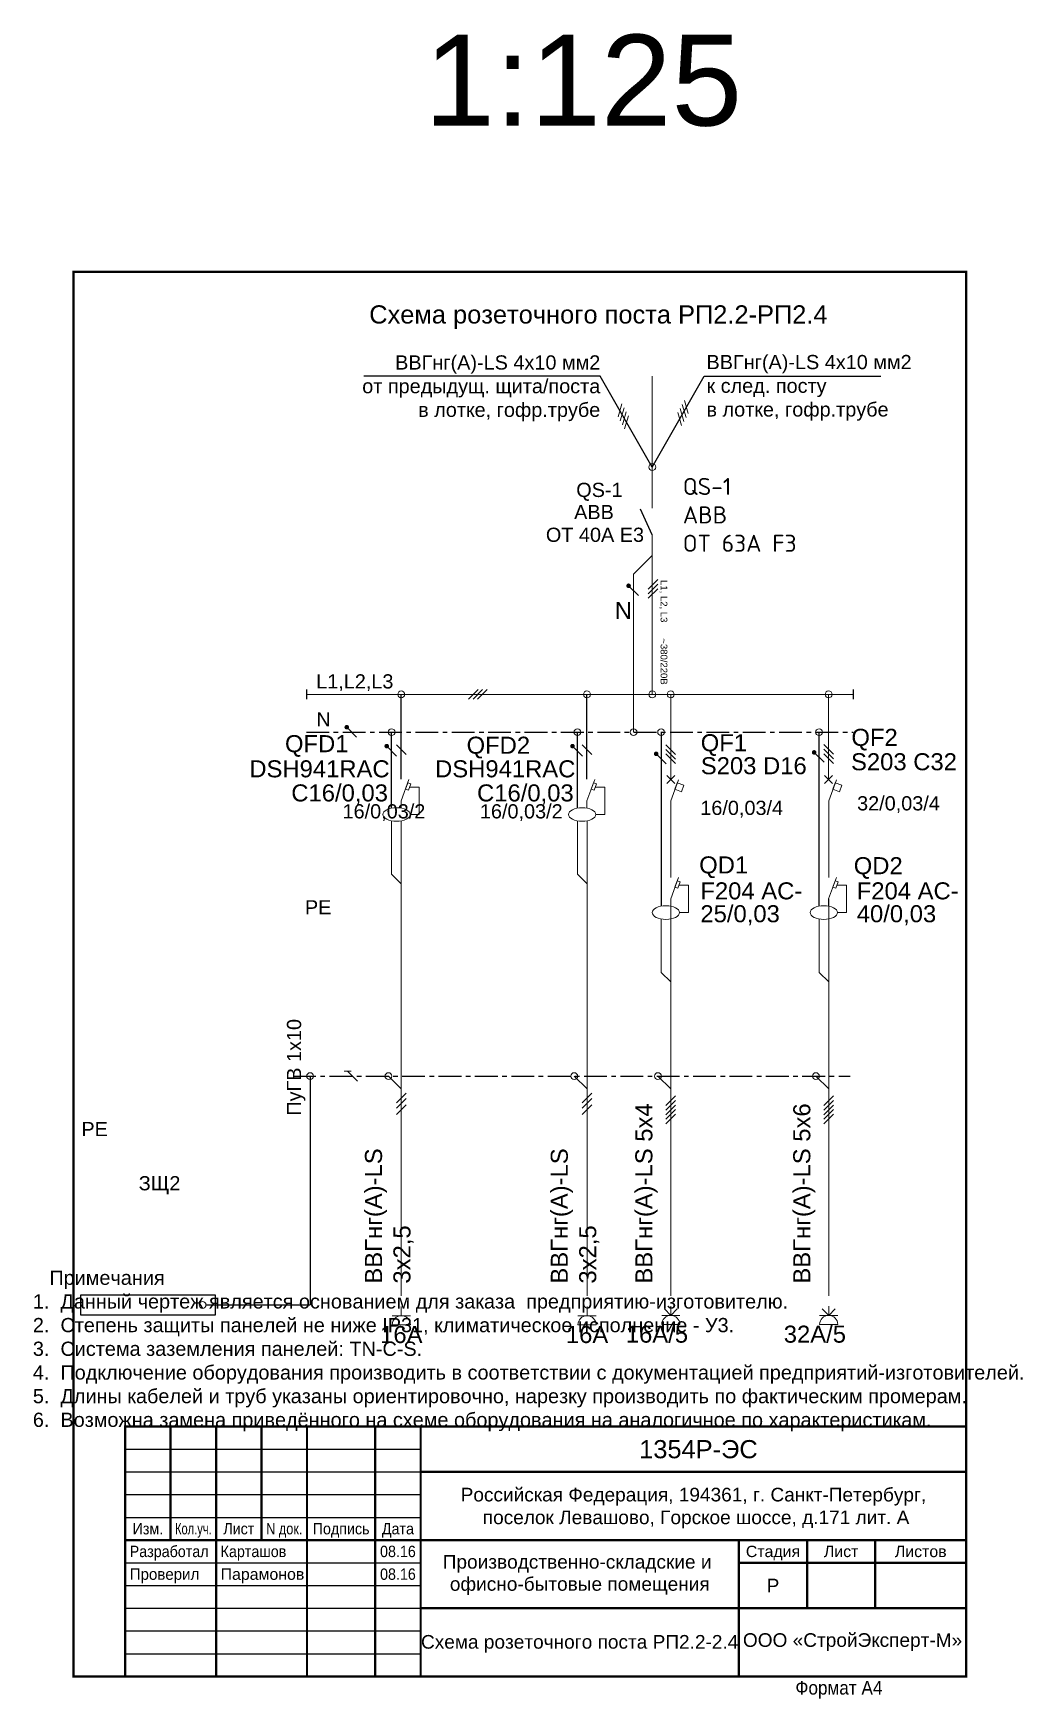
# Model space of a CAD drawing. Header units: millimetres. Extents: x -7047 to 653546, y -441812 to -147059.
# Drawn here: x 401426 to 423189, y -271099 to -234454 of the extents above; entities that cross this region are included whole.
import ezdxf
from ezdxf.enums import TextEntityAlignment as Align

# ---------------------------------------------------------------- set-up
doc = ezdxf.new("R2010")
doc.units = ezdxf.units.MM
doc.linetypes.add('CENTERX2', pattern=[4, 2.5, -0.5, 0.5, -0.5])
for name, color, linetype in [('$TEXT', 250, 'Continuous'), ('$ФОРМАТКА', 7, 'Continuous'), ('4Text', 5, 'Continuous'), ('Пров', 7, 'Continuous')]:
    doc.layers.add(name, color=color, linetype=linetype)
for name, color, linetype, lineweight in [('$Оbорудование', 173, 'Continuous', 20), ('TONK', 7, 'Continuous', 30), ('Линии контура', 5, 'Continuous', 60), ('ЭОМ_схема_т', 7, 'Continuous', 25)]:
    doc.layers.add(name, color=color, linetype=linetype, lineweight=lineweight)
doc.styles.add('Arial', font='arial.ttf', dxfattribs={"height": 3.5})
doc.styles.add('Arial-0', font='arial.ttf')
doc.styles.add('ESKD', font='arial.ttf', dxfattribs={"width": 0.8, "height": 3})
doc.styles.add('GOST_B', font='isocpeur.ttf', dxfattribs={"height": 2.5})
doc.styles.add('Анно2.0', font='arial.ttf', dxfattribs={"height": 2})
doc.styles.add('Аннот2.5', font='arial.ttf', dxfattribs={"height": 2.5})

msp = doc.modelspace()

# ---------------------------------------------------------------- linework, layer by layer
at = {"layer": '$Оbорудование', "color": 0, "linetype": 'ByBlock'}
msp.add_line((415446.5, -253501.3), (415446.5, -253660.8), dxfattribs=at)
at = {"layer": '$ФОРМАТКА', "linetype": 'Continuous', "const_width": 50}
msp.add_lwpolyline([(402309, -270608.6), (421946.6, -270608.6), (421946.6, -239699.8), (402309, -239699.8)], close=True, dxfattribs=at)
at = {"layer": '$ФОРМАТКА'}
msp.add_lwpolyline([(421946.6, -270608.6, 50, 50, 0), (403446.6, -270608.6, 50, 50, 0), (403446.6, -265108.6, 50, 50, 0), (421946.6, -265108.6, 50, 50, 0)], format="xyseb", close=True, dxfattribs=at)
at = {"layer": '$ФОРМАТКА', "const_width": 50}
for points in [[(404446.6, -267608.6), (404446.6, -265108.6)], [(405446.6, -270608.6), (405446.6, -265108.6)], [(406446.6, -267608.6), (406446.6, -265108.6)], [(407446.6, -270608.6), (407446.6, -265108.6)], [(408946.6, -270608.6), (408946.6, -265108.6)], [(409946.6, -270608.6), (409946.6, -265108.6)], [(409946.6, -266108.6), (421946.6, -266108.6)], [(403446.6, -267608.6), (421946.6, -267608.6)], [(416946.6, -270608.6), (416946.6, -267608.6)], [(418446.6, -269108.6), (418446.6, -267608.6)], [(419946.6, -269108.6), (419946.6, -267608.6)], [(416946.6, -268108.6), (421946.6, -268108.6)], [(409946.6, -269108.6), (421946.6, -269108.6)]]:
    msp.add_lwpolyline(points, dxfattribs=at)
at = {"layer": '$ФОРМАТКА'}
for points in [[(403446.6, -265608.6), (409946.6, -265608.6)], [(403446.6, -266108.6), (403446.6, -270608.6)], [(403446.6, -266108.6), (409946.6, -266108.6)], [(403446.6, -266108.6), (403446.6, -270608.6)], [(403446.6, -266608.6), (409946.6, -266608.6)], [(403446.6, -267108.6), (409946.6, -267108.6)], [(404446.6, -267608.6), (404446.6, -267608.6)], [(406446.6, -267608.6), (406446.6, -267608.6)], [(403446.6, -268108.6), (409946.6, -268108.6)], [(403446.6, -268608.6), (409946.6, -268608.6)], [(403446.6, -269108.6), (409946.6, -269108.6)], [(403446.6, -269608.6), (409946.6, -269608.6)], [(403446.6, -270108.6), (409946.6, -270108.6)]]:
    msp.add_lwpolyline(points, dxfattribs=at)
at = {"color": 7}
for p, q in [((413897.4, -241994.9), (408693.9, -241994.9)), ((416185.4, -241994.9), (420071, -241994.9)), ((415041.4, -245492), (414782.5, -244927.9)), ((407432.9, -248895.4), (407432.9, -249103.8)), ((409518.8, -250868.2), (409518.8, -248999.6)), ((413605.1, -250868.2), (413605.1, -248999.6)), ((419462.6, -248895.3), (419462.6, -249103.7)), ((409308.4, -251502.9), (409308.4, -249831.9)), ((413394.8, -251502.8), (413394.8, -249831.9)), ((418709.9, -253660.8), (418710.2, -249831.9))]:
    msp.add_line(p, q, dxfattribs=at)
at = {"color": 7, "linetype": 'CENTERX2', "ltscale": 200}
for p, q in [((407432.9, -249831.9), (419462.6, -249831.7)), ((407141.6, -257399.1), (419397.5, -257399))]:
    msp.add_line(p, q, dxfattribs=at)
at = {"color": 7}
for points in [[(415041.4, -243997.9), (413897.4, -241994.9)], [(415041.4, -243997.9), (416185.4, -241994.9)], [(414520.5, -246610.1), (414738.1, -246827.7)], [(408320.7, -249723), (408538.3, -249940.6)], [(415236.2, -249831.9), (415233.8, -253661.2)], [(409199.6, -250138.7), (409417.2, -250356.3)], [(413286, -250138.7), (413503.6, -250356.3)], [(418601.4, -250276.7), (418819, -250494.3)], [(415127.4, -250308), (415345, -250525.6)], [(415358.1, -250961.9), (415534.9, -250785.1)], [(415534.9, -250961.9), (415358.1, -250785.1)], [(418832.2, -250961.9), (419008.9, -250785.1)], [(419008.9, -250961.9), (418832.2, -250785.1)], [(407515.4, -257399.1), (407515.4, -262436)], [(408339.6, -257290.3), (408557.2, -257507.9)], [(405224.5, -262436), (407515.4, -262436)]]:
    msp.add_lwpolyline(points, dxfattribs=at)
at = {"color": 7, "const_width": 50}
for points in [[(414495.5, -246610.1, 1), (414545.5, -246610.1, 1)], [(408295.7, -249723, 1), (408345.7, -249723, 1)], [(409174.6, -250138.7, 1), (409224.6, -250138.7, 1)], [(413261, -250138.7, 1), (413311, -250138.7, 1)], [(415102.4, -250308, 1), (415152.4, -250308, 1)], [(418576.4, -250276.7, 1), (418626.4, -250276.7, 1)]]:
    msp.add_lwpolyline(points, format="xyb", close=True, dxfattribs=at)
at = {"color": 7}
msp.add_lwpolyline([(402475.1, -262210.1), (405424.7, -262210.1), (405424.7, -262661.8), (402475.1, -262661.8)], close=True, dxfattribs=at)
at = {"layer": 'TONK', "color": 7, "lineweight": 20}
for p, q in [((414629.3, -246354.6), (415041.4, -245942.4)), ((414629.3, -249831.8), (414629.3, -246354.6))]:
    msp.add_line(p, q, dxfattribs=at)
for points in [[(415831.9, -242821.8), (415748.5, -242533.6)], [(414288.5, -242896.7), (414371.9, -242608.6)], [(414336.8, -242984.3), (414420.1, -242696.1)], [(414385, -243071.9), (414468.4, -242783.7)], [(414433.3, -243159.5), (414516.7, -242871.3)], [(415687.1, -243084.5), (415603.7, -242796.3)], [(415735.3, -242996.9), (415652, -242708.8)], [(415783.6, -242909.4), (415700.2, -242621.2)], [(414948.3, -246686.4), (415160.5, -246474.3)], [(414948.3, -246786.4), (415160.5, -246574.3)], [(414948.3, -246886.4), (415160.5, -246674.3)], [(410998.2, -249105.7), (411210.4, -248893.6)], [(411098.2, -249105.7), (411310.4, -248893.6)], [(411198.2, -249105.7), (411410.4, -248893.6)], [(409412.7, -250113), (409624.8, -250325.1)], [(413499.1, -250113), (413711.2, -250325.1)], [(415552.6, -250323), (415340.5, -250110.8)], [(415552.6, -250423), (415340.5, -250210.8)], [(419026.6, -250318.4), (418814.5, -250106.3)], [(419026.6, -250418.4), (418814.5, -250206.3)], [(415552.6, -250523), (415340.5, -250310.8)], [(419026.6, -250518.4), (418814.5, -250306.3)], [(409520.5, -253170.7), (409308.4, -252958.6), (409308.4, -251783.8)], [(413606.9, -253170.7), (413394.8, -252958.6), (413394.8, -251783.8)], [(415448.3, -255328.6), (415236.2, -255116.5), (415236.2, -253941.7)], [(418922.3, -255328.6), (418710.2, -255116.5), (418710.2, -253941.7)], [(408264.6, -257290.3), (408414.6, -257290.3)], [(409520.5, -257682), (409237.7, -257399.1)], [(413606.9, -257681.9), (413324.1, -257399.1)], [(415448.3, -257681.9), (415165.5, -257399.1)], [(418922.3, -257681.9), (418639.5, -257399.1)], [(409414.5, -257986.5), (409626.6, -257774.4)], [(409414.5, -258108.2), (409626.6, -257896.1)], [(413500.8, -257986.5), (413713, -257774.4)], [(413500.8, -258108.2), (413713, -257896.1)], [(415342.2, -258048.9), (415554.4, -257836.7)], [(415342.2, -258148.9), (415554.4, -257936.7)], [(418816.2, -258048.9), (419028.4, -257836.7)], [(418816.2, -258148.9), (419028.4, -257936.7)], [(409414.5, -258242.3), (409626.6, -258030.2)], [(413500.8, -258242.3), (413713, -258030.2)], [(415342.2, -258248.9), (415554.4, -258036.7)], [(415342.2, -258348.9), (415554.4, -258136.7)], [(415342.2, -258448.9), (415554.4, -258236.7)], [(418816.2, -258248.9), (419028.4, -258036.7)], [(418816.2, -258348.9), (419028.4, -258136.7)], [(418816.2, -258448.9), (419028.4, -258236.7)], [(409320.9, -262672.6), (409720.9, -262672.6)], [(409520.9, -262672.6), (409520.9, -262472.6)], [(413407.2, -262672.6), (413807.2, -262672.6)], [(413607.2, -262672.6), (413607.2, -262472.6)], [(415248.3, -262664.5), (415648.3, -262664.5)], [(415306.9, -262523), (415448.3, -262664.5)], [(415448.3, -262664.5), (415448.3, -262464.5)], [(415589.7, -262523), (415448.3, -262664.5)], [(418722.3, -262664.5), (419122.3, -262664.5)], [(418780.9, -262523), (418922.3, -262664.5)], [(418922.3, -262664.5), (418922.3, -262464.5)], [(419063.7, -262523), (418922.3, -262664.5)], [(409320.9, -262872.6), (409720.9, -262872.6)], [(413407.2, -262872.6), (413807.2, -262872.6)], [(415248.3, -262864.5), (415648.3, -262864.5)], [(418722.3, -262864.5), (419122.3, -262864.5)]]:
    msp.add_lwpolyline(points, dxfattribs=at)
for centre in [(409520.9, -262872.6), (413607.2, -262872.6), (415448.3, -262864.5), (418922.3, -262864.5)]:
    msp.add_arc(centre, 200, 0, 180, dxfattribs=at)
at = {"layer": 'Линии контура', "color": 7, "lineweight": 20}
for p, q in [((409518.8, -251502.9), (409518.8, -251343.3)), ((413605.1, -251502.8), (413605.1, -251343.3)), ((418920.5, -253660.8), (418920.5, -253501.3))]:
    msp.add_line(p, q, dxfattribs=at)
for points in [[(415041.4, -241994.9), (415041.4, -244905.5)], [(415041.4, -245492), (415041.4, -248999.6)], [(407432.9, -248999.7), (419462.6, -248999.5)], [(415446.5, -248999.6), (415446.5, -250873.5)], [(418920.5, -248999.6), (418920.5, -250873.5)], [(409518.8, -251343.3), (409689.8, -250873.5)], [(413605.1, -251343.3), (413776.1, -250873.5)], [(415448.3, -251342.1), (415617.5, -250877.1)], [(418922.3, -251342.1), (419091.6, -250877.1)], [(409704.2, -251038.4), (409913.6, -251038.4), (409913.6, -251643.3), (409713.6, -251643.3)], [(413790.6, -251038.4), (414000, -251038.4), (414000, -251643.3), (413800, -251643.3)], [(415448.3, -251342.1), (415448.3, -253031.4)], [(418922.3, -251342.1), (418922.3, -253031.4)], [(409520.5, -251783.5), (409520.5, -262237.6)], [(413606.9, -251783.5), (413606.9, -262237.6)], [(415446.5, -253501.3), (415617.5, -253031.4)], [(415632, -253196.3), (415841.4, -253196.3), (415841.4, -253801.3), (415641.4, -253801.3)], [(418920.5, -253501.3), (419091.6, -253031.4)], [(419106, -253196.3), (419315.4, -253196.3), (419315.4, -253801.3), (419115.4, -253801.3)], [(415448.3, -253496.4), (415448.3, -262237.6)], [(415448.3, -253501.3), (415448.3, -253661.1)], [(418922.3, -253496.4), (418922.3, -262237.6)], [(418922.3, -253496.4), (418922.3, -262237.6)], [(418922.3, -253501.3), (418922.3, -253661.1)], [(418922.3, -253501.3), (418922.3, -253661.1)]]:
    msp.add_lwpolyline(points, dxfattribs=at)
for points in [[(409664.1, -250944), (409729.9, -250967.9), (409678.6, -251108.9), (409612.8, -251084.9)], [(413750.5, -250943.9), (413816.3, -250967.9), (413765, -251108.8), (413699.2, -251084.9)], [(415588.8, -250947.6), (415736.9, -251000.5), (415685.6, -251141.4), (415537.5, -251088.5)], [(419062.8, -250947.6), (419210.9, -251000.5), (419159.6, -251141.4), (419011.5, -251088.5)], [(415588.8, -253101.9), (415654.6, -253125.8), (415603.3, -253266.8), (415537.5, -253242.8)], [(419065.9, -253101.9), (419131.7, -253125.8), (419080.4, -253266.8), (419014.6, -253242.8)]]:
    msp.add_lwpolyline(points, close=True, dxfattribs=at)
for centre in [(415041.4, -243997.9), (409518.8, -248999.6), (413605.1, -248999.6), (415041.4, -248999.6), (415446.5, -248999.6), (418920.5, -248999.6), (409308.4, -249831.9), (413394.8, -249831.9), (414629.3, -249831.9), (415236.2, -249831.9), (418710.2, -249831.9), (407515.4, -257399.1), (409237.7, -257399.1), (413324.1, -257399.1), (415165.5, -257399.1), (418639.5, -257399.1), (405149.5, -262436)]:
    msp.add_circle(centre, 75, dxfattribs=at)
for centre in [(409413.6, -251643.3), (413500, -251643.3), (415341.4, -253801.3), (418815.4, -253801.3)]:
    msp.add_ellipse(centre, major_axis=(300, 0), ratio=0.5, dxfattribs=at)

# ---------------------------------------------------------------- texts
at = {"layer": '$TEXT', "color": 0, "style": 'Arial'}
for s, p in [('Российская Федерация, 194361, г. Санкт-Петербург,', (415946.6, -266608.6)), (' поселок Левашово, Горское шоссе, д.171 лит. А', (415946.6, -267108.6)), ('Производственно-складские и ', (413446.6, -268087.3)), ('офисно-бытовые помещения', (413446.6, -268573.8))]:
    msp.add_text(s, height=300, dxfattribs=at).set_placement(p, align=Align.MIDDLE_CENTER)
at = {"layer": '$TEXT', "color": 0, "ltscale": 5, "style": 'Arial'}
msp.add_text('Схема розеточного поста РП2.2-2.4', height=300, dxfattribs=at).set_placement((413443.8, -269848.1), align=Align.MIDDLE_CENTER)
at = {"layer": '$Оbорудование', "color": 0, "linetype": 'ByBlock', "insert": (415713.3, -244238), "char_height": 375, "attachment_point": 1, "style": 'GOST_B'}
msp.add_mtext_dynamic_manual_height_columns('QS-1\\PABB\\POT 63A F3', width=3127.189, gutter_width=1875, heights=[0], dxfattribs=at)
at = {"layer": '$ФОРМАТКА', "style": 'Arial'}
for s, height, p in [('1354Р-ЭС', 400, (416056.8, -265608.6)), ('Стадия', 250, (417696.6, -267858.6)), ('Лист', 250, (419196.6, -267858.6)), ('Листов', 250, (420946.6, -267858.6)), ('Р', 300, (417696.6, -268608.6)), ('ООО «СтройЭксперт-М»', 300, (419446.6, -269808.6))]:
    msp.add_text(s, height=height, dxfattribs=at).set_placement(p, align=Align.MIDDLE_CENTER)
for s, height, width, p in [('Изм.', 250, 0.9, (403946.6, -267358.6)), ('Кол.уч.', 250, 0.7, (404946.6, -267358.6)), ('Лист', 250, 0.9, (405946.6, -267358.6)), ('N док.', 250, 0.8, (406946.6, -267358.6)), ('Подпись', 250, 0.9, (408196.6, -267358.6)), ('Дата', 250, 0.9, (409446.6, -267358.6)), ('08.16', 250, 0.9, (409446.6, -267858.6)), ('08.16', 250, 0.9, (409446.6, -268358.6)), ('Формат А4', 300, 0.9, (419146.6, -270858.6))]:
    msp.add_text(s, height=height, dxfattribs=dict(at, width=width)).set_placement(p, align=Align.MIDDLE_CENTER)
at = {"layer": '$ФОРМАТКА', "ltscale": 5, "style": 'Arial'}
for s, width, p in [('Разработал', 0.9, (403546.6, -267858.6)), ('Карташов', 0.9, (405546.6, -267858.6)), ('Проверил', 0.95, (403546.6, -268358.6))]:
    msp.add_text(s, height=250, dxfattribs=dict(at, width=width)).set_placement(p, align=Align.MIDDLE_LEFT)
msp.add_text('Парамонов', height=250, dxfattribs=at).set_placement((405546.6, -268358.6), align=Align.MIDDLE_LEFT)
at = {"layer": '4Text', "color": 7, "linetype": 'Continuous', "style": 'ESKD'}
for s, p in [('L1, L2, L3', (415298.7, -246484.3)), ('~380/220В        ', (415298.7, -247767.5))]:
    msp.add_text(s, height=150, rotation=270, dxfattribs=at).set_placement(p, align=Align.MIDDLE_LEFT)
at = {"layer": 'TONK', "color": 7, "lineweight": 20, "insert": (413855.6, -240700.2), "char_height": 400, "width": 10566.214, "attachment_point": 5, "style": 'Анно2.0'}
msp.add_mtext('Схема розеточного поста РП2.2-РП2.4', dxfattribs=at)
at = {"layer": 'Пров', "color": 7, "lineweight": 20, "style": 'Аннот2.5'}
for s, height, p in [('QS-1', 312.5, (413369.1, -244657.1)), ('АВВ', 312.5, (413322.4, -245144.8)), ('ОТ 40А E3', 312.5, (412700.9, -245644.7)), ('N', 375, (414214.7, -247341.5)), ('L1,L2,L3', 312.5, (407648.3, -248870.7)), ('N', 312.5, (407651.4, -249705.7)), ('QFD1', 375, (406962.3, -250272.4)), ('QF1', 375, (416107.2, -250252)), ('QF2', 375, (419421.8, -250133)), ('QFD2', 375, (410956.8, -250306.3)), ('DSH941RAC', 375, (406177.8, -250825.6)), ('DSH941RAC', 375, (410264.2, -250825.6)), ('S203 D16', 375, (416108.7, -250757)), ('S203 C32', 375, (419412.8, -250670.2)), ('C16/0,03', 375, (407100.9, -251355.9)), ('C16/0,03', 375, (411187.3, -251355.9)), ('16/0,03/4', 312.5, (416097.7, -251653.5)), ('32/0,03/4', 312.5, (419546.5, -251553.3)), ('16/0,03/2', 312.5, (408228.5, -251729.7)), ('16/0,03/2', 312.5, (411249.3, -251729.7)), ('QD1', 375, (416073.2, -252940)), ('QD2', 375, (419472.8, -252956.9)), ('F204 AC-', 375, (416099.6, -253510.9)), ('F204 AC-', 375, (416099.6, -253510.9)), ('F204 AC-', 375, (419539, -253510.9)), ('F204 AC-', 375, (419539, -253510.9)), ('PE', 312.5, (407401.1, -253841.1)), ('25/0,03', 375, (416099.6, -254014.4)), ('40/0,03', 375, (419539, -254014.4)), ('РЕ', 312.5, (402483.3, -258721.1))]:
    msp.add_text(s, height=height, dxfattribs=at).set_placement(p)
msp.add_text('ЗЩ2', height=312.5, dxfattribs=at).set_placement((404203.4, -259799.7), align=Align.MIDDLE)
for s, p in [('16А', (409520.9, -263085.9)), ('16А', (413607.2, -263085.9)), ('16А/5', (415143.8, -263077.7)), ('32А/5', (418617.9, -263077.7))]:
    msp.add_text(s, height=375, dxfattribs=at).set_placement(p, align=Align.MIDDLE_CENTER)
at = {"layer": 'Пров', "color": 7, "lineweight": 20, "char_height": 312.5, "style": 'Аннот2.5'}
for s, insert, width, attachment_point in [('{\\C7;ВВГнг(A)-LS} 4х10 мм2\\Pот предыдущ. щита/поста\\Pв лотке, гофр.трубе', (413897.4, -242264.6), 5322.359, 6), ('{\\C7;ВВГнг(A)-LS} 4х10 мм2\\Pк след. посту\\Pв лотке, гофр.трубе', (416234, -242256), 4977.188, 4), ('   {\\C256;Примечания\\P1.  Данный чертеж является основанием для заказа  предприятию-изготовителю.\\P2.  Степень защиты панелей не ниже IP31, климатическое исполнение - У3.  \\P3.  Система заземления панелей: TN-С-S.\\P4.  Подключение оборудования производить в соответствии с документацией предприятий-изготовителей.  \\P5.  Длины кабелей и труб указаны ориентировочно, нарезку производить по фактическим промерам.  \\P6.  Возможна замена приведённого на схеме оборудования на аналогичное по характеристикам.}', (401416.3, -261680.1), 21392.7, 1)]:
    msp.add_mtext(s, dxfattribs=dict(at, insert=insert, width=width, attachment_point=attachment_point))
at = {"layer": 'Пров', "color": 7, "lineweight": 20, "attachment_point": 4, "rotation": 90}
for s, insert, char_height, width, style in [('ПуГВ 1х10', (407208.3, -258270.1), 312.5, 3178.765, 'Аннот2.5'), ('{\\C7;ВВГнг(A)-LS} 5х4', (414912.4, -261965), 375, 3814.518, 'Аннот2.5'), ('{\\C7;ВВГнг(A)-LS} 5х6', (418386.4, -261965), 375, 3814.518, 'Анно2.0'), ('{\\C7;ВВГнг(A)-LS} 3х2,5', (409256.7, -261965), 375, 3814.518, 'Аннот2.5'), ('{\\C7;ВВГнг(A)-LS} 3х2,5', (413343.1, -261965), 375, 3814.518, 'Аннот2.5')]:
    msp.add_mtext(s, dxfattribs=dict(at, insert=insert, char_height=char_height, width=width, style=style))
at = {"layer": 'ЭОМ_схема_т', "color": 7, "transparency": 16777216, "insert": (413523, -235498.1), "char_height": 2000, "width": 3831.579, "attachment_point": 5, "style": 'Arial-0'}
msp.add_mtext('1:125', dxfattribs=at)

doc.saveas('drawing.dxf')
